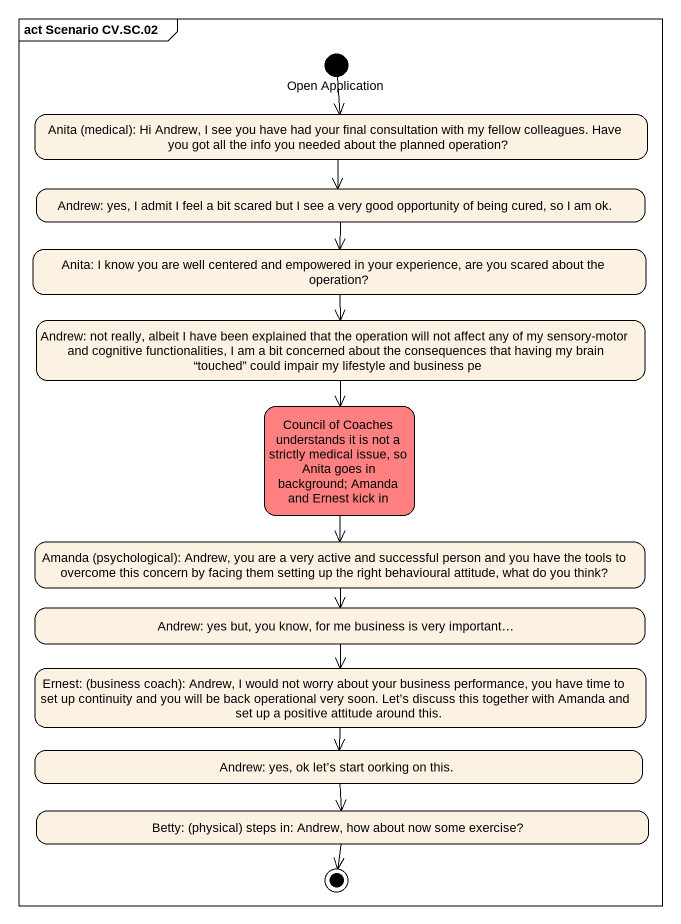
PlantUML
@startuml
mainframe act Scenario CV.SC.02
hide empty description
state "Open Application" as Open_Application <<start>>
state "Anita (medical): Hi Andrew, I see you have had your final consultation with my fellow colleagues. Have you got all the info you needed about the planned operation?" as Anita_medical_Hi_Andrew_I
state "Andrew: yes, I admit I feel a bit scared but I see a very good opportunity of being cured, so I am ok." as Andrew_yes_I_admit_I_feel_a
state "Anita: I know you are well centered and empowered in your experience, are you scared about the operation?" as Anita_I_know_you_are_well
state "Andrew: not really, albeit I have been explained that the operation will not affect any of my sensory-motor and cognitive functionalities, I am a bit concerned about the consequences that having my brain “touched” could impair my lifestyle and business pe" as Andrew_not_really_albeit_I
state "Council of Coaches understands it is not a strictly medical issue, so Anita goes in background; Amanda and Ernest kick in" as Council_of_Coaches #FF8080
state "Amanda (psychological): Andrew, you are a very active and successful person and you have the tools to overcome this concern by facing them setting up the right behavioural attitude, what do you think?" as Amanda_psychological_Andrew
state "Andrew: yes but, you know, for me business is very important…" as Andrew_yes_but_you_know_for
state "Ernest: (business coach): Andrew, I would not worry about your business performance, you have time to set up continuity and you will be back operational very soon. Let’s discuss this together with Amanda and set up a positive attitude around this." as Ernest_business_coach
state "Andrew: yes, ok let’s start oorking on this." as Andrew_yes_ok_let_s_start
state "Betty: (physical) steps in: Andrew, how about now some exercise?" as Betty_physical_steps_in
Open_Application --> Anita_medical_Hi_Andrew_I
Anita_medical_Hi_Andrew_I --> Andrew_yes_I_admit_I_feel_a
Andrew_yes_I_admit_I_feel_a --> Anita_I_know_you_are_well
Anita_I_know_you_are_well --> Andrew_not_really_albeit_I
Andrew_not_really_albeit_I --> Council_of_Coaches
Council_of_Coaches --> Amanda_psychological_Andrew
Amanda_psychological_Andrew --> Andrew_yes_but_you_know_for
Andrew_yes_but_you_know_for --> Ernest_business_coach
Ernest_business_coach --> Andrew_yes_ok_let_s_start
Andrew_yes_ok_let_s_start --> Betty_physical_steps_in
Betty_physical_steps_in --> [*]
@enduml
